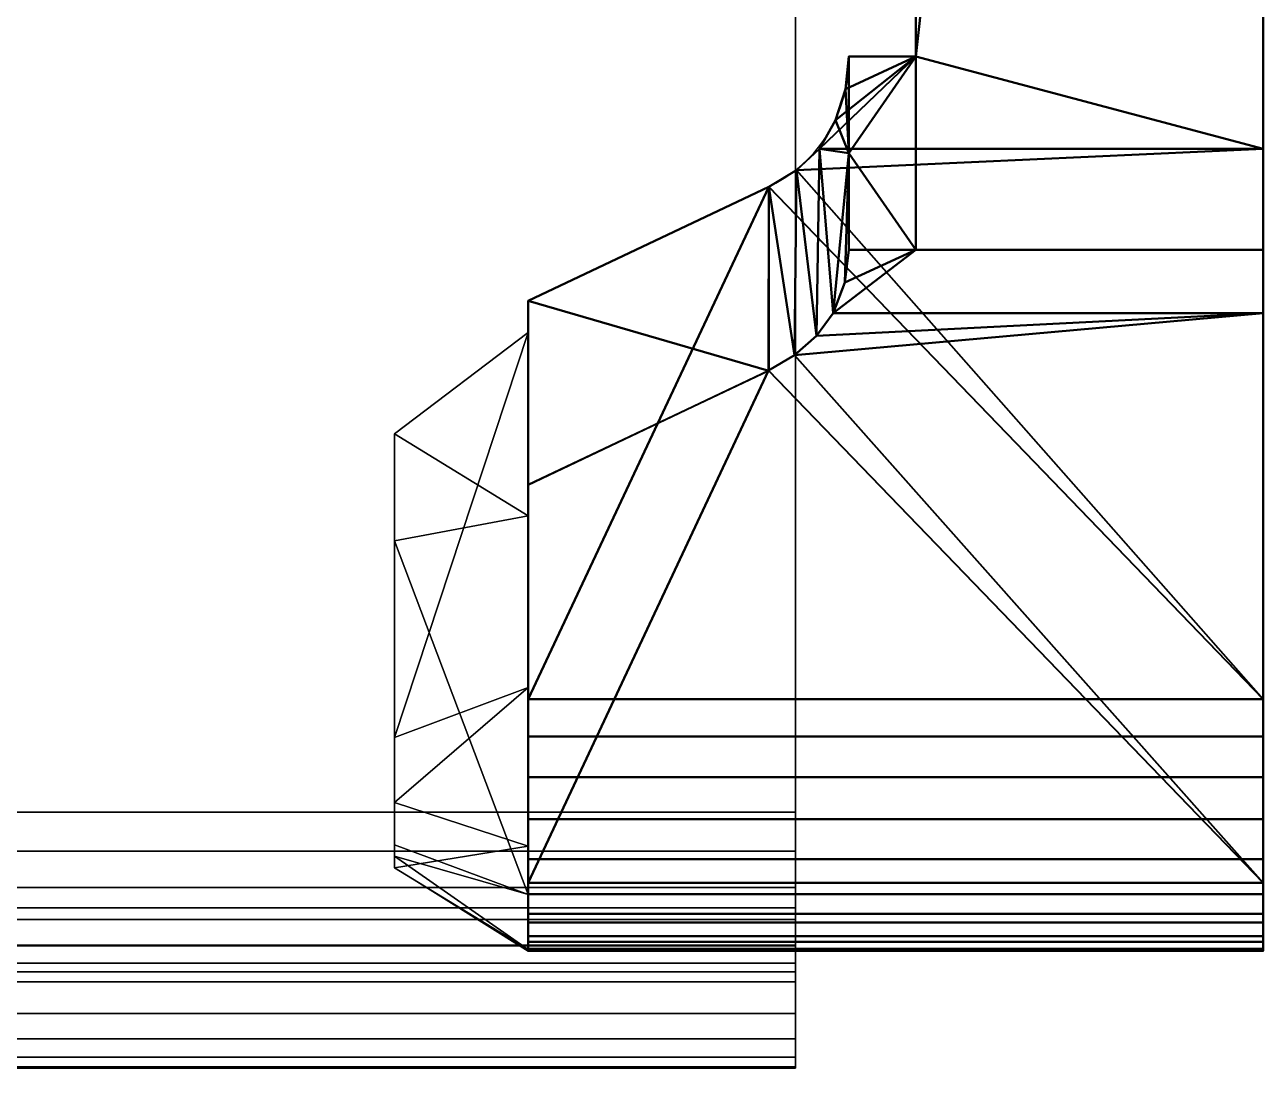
# Model space of a CAD drawing. Header units: millimetres. Extents: x -1 to 1121, y -406 to 1.
# Drawn here: x 1073.66 to 1119.99, y -329.22 to -290.19 of the extents above; entities that cross this region are included whole.
import ezdxf

# ---------------------------------------------------------------- set-up
doc = ezdxf.new("R2010")
doc.units = ezdxf.units.MM
doc.linetypes.add('CONTINUA', pattern=[0])
for name, color, linetype in [('PQ_200_2D', 1, 'Continuous'), ('PQ_200_3D', 1, 'CONTINUA'), ('PQ_204_2D', 7, 'Continuous')]:
    doc.layers.add(name, color=color, linetype=linetype)

msp = doc.modelspace()

# ---------------------------------------------------------------- linework, layer by layer
at = {"layer": 'PQ_200_2D'}
msp.add_line((1070.445, -329.218), (1102.493, -329.218), dxfattribs=at)
for points in [[(1102.493, -4.859), (1102.493, -295.627)], [(1106.993, -144.16), (1119.993, -144.309), (1119.993, -324.848), (1102.493, -324.848)], [(1102.493, -324.834), (1102.493, -329.218)]]:
    msp.add_lwpolyline(points, dxfattribs=at)
msp.add_lwpolyline([(1102.493, -295.627, 0.23653), (1104.493, -291.37), (1106.993, -291.37), (1106.993, -144.16)], format="xyb", dxfattribs=at)
at = {"layer": 'PQ_204_2D'}
for p, q in [((1103.392, -294.826), (1119.993, -294.826)), ((1092.493, -324.848), (1092.493, -301.692)), ((1092.493, -315.414), (1119.993, -315.414))]:
    msp.add_line(p, q, dxfattribs=at)
msp.add_lwpolyline([(1102.493, -324.848), (1092.493, -324.848), (1087.493, -321.716), (1087.493, -305.489), (1092.493, -301.692), (1092.493, -300.509), (1101.492, -296.247, 0.056245), (1102.493, -295.627, 0.056245)], format="xyb", dxfattribs=at)

# ---------------------------------------------------------------- meshes
at = {"layer": 'PQ_200_3D'}
mesh = msp.add_polyface(dxfattribs=at)
corners = [(1102.493, -10.836, 646.462), (1102.493, -9.428, 646.63), (1102.493, -8.099, 647.123), (1102.493, -6.923, 647.914), (1102.493, -5.965, 648.96), (1102.493, -5.279, 650.201), (1102.493, -4.903, 651.568), (1102.493, -4.859, 652.985), (1102.493, -23.959, 871.301), (1102.493, -24.973, 876.159), (1102.493, -27.098, 880.643), (1102.493, -30.216, 884.504), (1102.493, -34.153, 887.525), (1102.493, -100.544, 926.969), (1102.493, -101.737, 924.902), (1102.493, -97.231, 916.432), (1102.493, -94.99, 907.105), (1102.493, -95.156, 897.513), (1102.493, -97.719, 888.268), (1102.493, -102.516, 879.96), (1102.493, -109.24, 873.118), (1102.493, -117.464, 868.178), (1102.493, -126.663, 865.455), (1102.493, -136.25, 865.122), (1102.493, -137.444, 863.055), (1102.493, -91.897, 837.829), (1102.493, -88.937, 835.68), (1102.493, -86.586, 832.879), (1102.493, -84.982, 829.592), (1102.493, -84.222, 826.014), (1102.493, -73.108, 698.985), (1102.493, -73.152, 697.568), (1102.493, -73.528, 696.201), (1102.493, -74.214, 694.96), (1102.493, -75.172, 693.914), (1102.493, -76.348, 693.123), (1102.493, -77.677, 692.63), (1102.493, -79.085, 692.462), (1102.493, -319.645, 692.462), (1102.493, -321.096, 692.284), (1102.493, -322.461, 691.76), (1102.493, -323.659, 690.921), (1102.493, -324.619, 689.817), (1102.493, -325.283, 688.514), (1102.493, -325.612, 687.089), (1102.493, -329.185, 653.089), (1102.493, -329.164, 651.657), (1102.493, -328.803, 650.27), (1102.493, -328.124, 649.008), (1102.493, -327.166, 647.944), (1102.493, -325.982, 647.137), (1102.493, -324.641, 646.633), (1102.493, -323.218, 646.462)]
mesh.append_faces([[corners[k] for k in face] for face in [(18, 12, 17), (21, 25, 20), (36, 0, 35), (1, 7, 0), (16, 12, 15)]], dxfattribs={"vtx0": -1, "vtx1": -1})
mesh.append_faces([[corners[k] for k in face] for face in [(44, 52, 38, 39)]], dxfattribs={"vtx0": -1, "vtx1": -1, "vtx3": -1})
mesh.append_faces([[corners[k] for k in face] for face in [(52, 44, 45, 51), (25, 21, 22), (0, 36, 37, 52), (8, 27, 28), (7, 30, 31), (12, 8, 9), (8, 29, 30, 7)]], dxfattribs={"vtx0": -1, "vtx2": -1})
mesh.append_faces([[corners[k] for k in face] for face in [(44, 39, 40, 41)]], dxfattribs={"vtx0": -1, "vtx3": -1})
mesh.append_faces([[corners[k] for k in face] for face in [(11, 12, 9, 10)]], dxfattribs={"vtx1": -1})
mesh.append_faces([[corners[k] for k in face] for face in [(45, 46, 51), (37, 38, 52), (34, 35, 0), (33, 34, 0), (16, 17, 12), (28, 29, 8), (31, 32, 7)]], dxfattribs={"vtx1": -1, "vtx2": -1})
mesh.append_faces([[corners[k] for k in face] for face in [(18, 19, 26, 12), (32, 33, 0, 7), (26, 27, 8, 12)]], dxfattribs={"vtx1": -1, "vtx2": -1, "vtx3": -1})
mesh.append_faces([[corners[k] for k in face] for face in [(46, 47, 50, 51), (19, 20, 25, 26), (1, 2, 6, 7), (2, 3, 5, 6)]], dxfattribs={"vtx1": -1, "vtx3": -1})
mesh.append_faces([[corners[k] for k in face] for face in [(42, 43, 44, 41), (13, 14, 15, 12), (3, 4, 5)]], dxfattribs={"vtx2": -1})
mesh.append_faces([[corners[k] for k in face] for face in [(47, 48, 49, 50), (22, 23, 24, 25)]], dxfattribs={"vtx3": -1})
mesh = msp.add_polyface(dxfattribs=at)
corners = [(1102.493, -323.218, 646.462), (1070.445, -323.218, 646.462), (1070.445, -10.836, 646.462), (1102.493, -10.836, 646.462)]
mesh.append_faces([[corners[k] for k in face] for face in [(0, 1, 2, 3)]])
mesh = msp.add_polyface(dxfattribs=at)
corners = [(1102.493, -79.085, 692.462), (1070.445, -79.085, 692.462), (1070.445, -319.645, 692.462), (1102.493, -319.645, 692.462)]
mesh.append_faces([[corners[k] for k in face] for face in [(0, 1, 2, 3)]])
at = {"layer": 'PQ_200_3D', "lineweight": 40}
mesh = msp.add_polyface(dxfattribs=at)
corners = [(1106.993, -181.386, 915.395), (1106.993, -298.604, 963.126), (1106.993, -291.37, 973.492), (1106.993, -173.894, 936.08), (1106.993, -169.651, 938.288), (1106.993, -164.991, 939.365), (1106.993, -160.209, 939.245), (1106.993, -155.609, 937.934), (1106.993, -151.482, 935.516), (1106.993, -148.09, 932.144), (1106.993, -145.647, 928.031), (1106.993, -144.309, 923.439), (1106.993, -144.16, 918.658), (1106.993, -145.21, 913.992), (1106.993, -147.392, 909.735), (1106.993, -150.568, 906.158), (1106.993, -154.537, 903.488), (1106.993, -159.046, 901.894), (1106.993, -163.811, 901.476), (1106.993, -168.529, 902.262), (1106.993, -172.902, 904.201), (1106.993, -176.651, 907.171), (1106.993, -179.541, 910.983)]
mesh.append_faces([[corners[k] for k in face] for face in [(14, 12, 13)]], dxfattribs={"vtx0": -1})
mesh.append_faces([[corners[k] for k in face] for face in [(2, 3, 0, 1)]], dxfattribs={"vtx1": -1})
mesh.append_faces([[corners[k] for k in face] for face in [(17, 18, 8, 9), (19, 20, 6, 7), (18, 19, 7, 8), (20, 21, 5, 6), (14, 15, 11, 12), (15, 16, 10, 11), (16, 17, 9, 10), (21, 22, 4, 5), (3, 4, 22, 0)]], dxfattribs={"vtx1": -1, "vtx3": -1})
mesh = msp.add_polyface(dxfattribs=at)
corners = [(1119.993, -315.414, 988.961), (1119.993, -316.805, 989.682), (1119.993, -318.334, 990.019), (1119.993, -319.899, 989.948), (1119.993, -321.392, 989.475), (1119.993, -322.712, 988.631), (1119.993, -323.768, 987.475), (1119.993, -324.489, 986.084), (1119.993, -324.826, 984.554), (1119.993, -324.755, 982.99), (1119.993, -324.282, 981.497), (1119.993, -323.438, 980.177), (1119.993, -322.282, 979.12), (1119.993, -300.978, 964.253), (1119.993, -298.604, 963.126), (1119.993, -181.386, 915.395), (1119.993, -179.541, 910.983), (1119.993, -176.651, 907.171), (1119.993, -172.902, 904.201), (1119.993, -168.529, 902.262), (1119.993, -163.811, 901.476), (1119.993, -159.046, 901.894), (1119.993, -154.537, 903.488), (1119.993, -150.568, 906.158), (1119.993, -147.392, 909.735), (1119.993, -145.21, 913.992), (1119.993, -144.16, 918.658), (1119.993, -144.309, 923.439), (1119.993, -145.647, 928.031), (1119.993, -148.09, 932.144), (1119.993, -151.482, 935.516), (1119.993, -155.609, 937.934), (1119.993, -160.209, 939.245), (1119.993, -164.991, 939.365), (1119.993, -169.651, 938.288), (1119.993, -173.894, 936.08), (1119.993, -294.826, 974.593)]
mesh.append_faces([[corners[k] for k in face] for face in [(26, 23, 24, 25), (8, 6, 7)]], dxfattribs={"vtx0": -1})
mesh.append_faces([[corners[k] for k in face] for face in [(34, 16, 33)]], dxfattribs={"vtx0": -1, "vtx1": -1})
mesh.append_faces([[corners[k] for k in face] for face in [(23, 26, 27, 22), (22, 27, 28, 21), (18, 31, 32, 17), (33, 16, 17, 32), (14, 35, 36, 13), (12, 2, 3), (9, 5, 6, 8), (5, 9, 10), (35, 14, 15)]], dxfattribs={"vtx0": -1, "vtx2": -1})
mesh.append_faces([[corners[k] for k in face] for face in [(12, 0, 1, 2)]], dxfattribs={"vtx0": -1, "vtx3": -1})
mesh.append_faces([[corners[k] for k in face] for face in [(28, 29, 21), (18, 19, 31)]], dxfattribs={"vtx1": -1, "vtx2": -1})
mesh.append_faces([[corners[k] for k in face] for face in [(29, 30, 20, 21), (30, 31, 19, 20), (15, 16, 34, 35), (36, 0, 12, 13), (3, 4, 11, 12), (10, 11, 4, 5)]], dxfattribs={"vtx1": -1, "vtx3": -1})
mesh = msp.add_polyface(dxfattribs=at)
corners = [(1106.993, -173.894, 936.08), (1106.993, -291.37, 973.492), (1104.493, -291.37, 973.492), (1104.367, -292.59, 973.881), (1103.995, -293.758, 974.253), (1103.392, -294.826, 974.593), (1119.993, -294.826, 974.593), (1119.993, -173.894, 936.08)]
mesh.append_faces([[corners[k] for k in face] for face in [(6, 1, 5)]], dxfattribs={"vtx0": -1, "vtx1": -1})
mesh.append_faces([[corners[k] for k in face] for face in [(1, 6, 7)]], dxfattribs={"vtx0": -1, "vtx2": -1})
mesh.append_faces([[corners[k] for k in face] for face in [(2, 3, 1)]], dxfattribs={"vtx1": -1})
mesh.append_faces([[corners[k] for k in face] for face in [(4, 5, 1), (3, 4, 1)]], dxfattribs={"vtx1": -1, "vtx2": -1})
mesh.append_faces([[corners[k] for k in face] for face in [(7, 0, 1)]], dxfattribs={"vtx2": -1})
mesh = msp.add_polyface(dxfattribs=at)
corners = [(1119.993, -298.604, 963.126), (1106.993, -298.604, 963.126), (1106.993, -181.386, 915.395), (1119.993, -181.386, 915.395)]
mesh.append_faces([[corners[k] for k in face] for face in [(0, 1, 2, 3)]])
mesh = msp.add_polyface(dxfattribs=at)
corners = [(1101.484, -303.118, 965.747), (1101.492, -296.247, 975.585), (1102.536, -295.621, 975.148), (1103.392, -294.826, 974.593), (1103.995, -293.758, 974.253), (1104.367, -292.59, 973.881), (1104.493, -291.37, 973.492), (1104.493, -294.987, 968.31), (1104.493, -298.604, 963.126), (1104.344, -299.821, 963.704), (1103.905, -300.978, 964.253), (1103.279, -301.82, 964.841), (1102.462, -302.543, 965.345)]
mesh.append_faces([[corners[k] for k in face] for face in [(7, 5, 6)]], dxfattribs={"vtx0": -1})
mesh.append_faces([[corners[k] for k in face] for face in [(11, 3, 10), (12, 2, 11)]], dxfattribs={"vtx0": -1, "vtx1": -1})
mesh.append_faces([[corners[k] for k in face] for face in [(7, 10, 3)]], dxfattribs={"vtx0": -1, "vtx1": -1, "vtx2": -1})
mesh.append_faces([[corners[k] for k in face] for face in [(7, 4, 5), (7, 9, 10), (12, 1, 2), (11, 2, 3)]], dxfattribs={"vtx0": -1, "vtx2": -1})
mesh.append_faces([[corners[k] for k in face] for face in [(8, 9, 7)]], dxfattribs={"vtx1": -1})
mesh.append_faces([[corners[k] for k in face] for face in [(3, 4, 7)]], dxfattribs={"vtx1": -1, "vtx2": -1})
mesh.append_faces([[corners[k] for k in face] for face in [(12, 0, 1)]], dxfattribs={"vtx2": -1})
mesh = msp.add_polyface(dxfattribs=at)
corners = [(1106.993, -291.37, 973.492), (1106.993, -298.604, 963.126), (1104.493, -298.604, 963.126), (1104.493, -294.987, 968.31), (1104.493, -291.37, 973.492)]
mesh.append_faces([[corners[k] for k in face] for face in [(2, 3, 1)]], dxfattribs={"vtx1": -1})
mesh.append_faces([[corners[k] for k in face] for face in [(0, 1, 3)]], dxfattribs={"vtx1": -1, "vtx2": -1})
mesh.append_faces([[corners[k] for k in face] for face in [(3, 4, 0)]], dxfattribs={"vtx2": -1})
mesh = msp.add_polyface(dxfattribs=at)
corners = [(1119.993, -315.414, 988.961), (1119.993, -294.826, 974.593), (1103.392, -294.826, 974.593), (1102.536, -295.621, 975.148), (1101.493, -296.248, 975.585), (1092.493, -300.509, 978.559), (1092.493, -315.414, 988.961)]
mesh.append_faces([[corners[k] for k in face] for face in [(3, 1, 2)]], dxfattribs={"vtx0": -1})
mesh.append_faces([[corners[k] for k in face] for face in [(4, 0, 3)]], dxfattribs={"vtx0": -1, "vtx1": -1})
mesh.append_faces([[corners[k] for k in face] for face in [(3, 0, 1), (4, 6, 0)]], dxfattribs={"vtx0": -1, "vtx2": -1})
mesh.append_faces([[corners[k] for k in face] for face in [(5, 6, 4)]], dxfattribs={"vtx1": -1})
mesh = msp.add_polyface(dxfattribs=at)
corners = [(1101.493, -303.131, 965.756), (1092.493, -307.392, 968.729), (1092.493, -300.509, 978.559), (1101.493, -296.248, 975.585)]
mesh.append_faces([[corners[k] for k in face] for face in [(0, 1, 2), (2, 3, 0)]], dxfattribs={"vtx2": -1})
mesh = msp.add_polyface(dxfattribs=at)
corners = [(1119.993, -298.604, 963.126), (1119.993, -300.978, 964.253), (1103.905, -300.978, 964.253), (1104.344, -299.821, 963.704), (1104.493, -298.604, 963.126), (1106.993, -298.604, 963.126)]
mesh.append_faces([[corners[k] for k in face] for face in [(2, 3, 5)]], dxfattribs={"vtx1": -1, "vtx2": -1})
mesh.append_faces([[corners[k] for k in face] for face in [(3, 4, 5)]], dxfattribs={"vtx2": -1})
mesh.append_faces([[corners[k] for k in face] for face in [(5, 0, 1, 2)]], dxfattribs={"vtx3": -1})
mesh = msp.add_polyface(dxfattribs=at)
corners = [(1092.493, -322.282, 979.12), (1092.493, -323.438, 980.177), (1092.493, -324.282, 981.497), (1092.493, -324.755, 982.99), (1092.493, -324.826, 984.554), (1092.493, -324.489, 986.084), (1092.493, -323.768, 987.475), (1092.493, -322.712, 988.631), (1092.493, -321.392, 989.475), (1092.493, -319.899, 989.948), (1092.493, -318.334, 990.019), (1092.493, -316.805, 989.682), (1092.493, -315.414, 988.961), (1092.493, -300.509, 978.559), (1092.493, -307.392, 968.729)]
mesh.append_faces([[corners[k] for k in face] for face in [(3, 12, 1, 2), (1, 12, 0)]], dxfattribs={"vtx0": -1, "vtx1": -1})
mesh.append_faces([[corners[k] for k in face] for face in [(12, 8, 9, 10)]], dxfattribs={"vtx0": -1, "vtx3": -1})
mesh.append_faces([[corners[k] for k in face] for face in [(6, 7, 5)]], dxfattribs={"vtx1": -1})
mesh.append_faces([[corners[k] for k in face] for face in [(7, 8, 12, 5)]], dxfattribs={"vtx1": -1, "vtx2": -1, "vtx3": -1})
mesh.append_faces([[corners[k] for k in face] for face in [(10, 11, 12)]], dxfattribs={"vtx2": -1})
mesh.append_faces([[corners[k] for k in face] for face in [(3, 4, 5, 12)]], dxfattribs={"vtx2": -1, "vtx3": -1})
mesh.append_faces([[corners[k] for k in face] for face in [(12, 13, 14, 0)]], dxfattribs={"vtx3": -1})
mesh = msp.add_polyface(dxfattribs=at)
corners = [(1119.993, -300.978, 964.253), (1119.993, -322.282, 979.12), (1092.493, -322.282, 979.12), (1092.493, -307.392, 968.729), (1101.484, -303.118, 965.747), (1102.462, -302.543, 965.345), (1103.279, -301.82, 964.841), (1103.905, -300.978, 964.253)]
mesh.append_faces([[corners[k] for k in face] for face in [(5, 1, 4)]], dxfattribs={"vtx0": -1, "vtx1": -1})
mesh.append_faces([[corners[k] for k in face] for face in [(0, 5, 6), (5, 0, 1), (4, 1, 2)]], dxfattribs={"vtx0": -1, "vtx2": -1})
mesh.append_faces([[corners[k] for k in face] for face in [(7, 0, 6)]], dxfattribs={"vtx1": -1})
mesh.append_faces([[corners[k] for k in face] for face in [(2, 3, 4)]], dxfattribs={"vtx2": -1})
at = {"layer": 'PQ_200_3D'}
mesh = msp.add_polyface(dxfattribs=at)
corners = [(1092.493, -301.692, 979.385), (1087.493, -305.489, 978.986), (1087.493, -316.845, 986.911), (1092.493, -314.976, 988.655)]
mesh.append_faces([[corners[k] for k in face] for face in [(0, 1, 2), (2, 3, 0)]], dxfattribs={"vtx2": -1})
mesh = msp.add_polyface(dxfattribs=at)
corners = [(1092.493, -308.56, 969.544), (1087.493, -309.495, 973.246), (1087.493, -305.489, 978.986), (1092.493, -301.692, 979.385)]
mesh.append_faces([[corners[k] for k in face] for face in [(0, 1, 2), (2, 3, 0)]], dxfattribs={"vtx2": -1})
mesh = msp.add_polyface(dxfattribs=at)
corners = [(1092.493, -301.692, 979.385), (1092.493, -314.976, 988.655), (1092.493, -320.908, 989.701), (1092.493, -324.78, 985.087), (1092.493, -322.72, 979.426), (1092.493, -308.56, 969.544)]
mesh.append_faces([[corners[k] for k in face] for face in [(3, 4, 1, 2)]], dxfattribs={"vtx1": -1})
mesh.append_faces([[corners[k] for k in face] for face in [(5, 0, 1, 4)]], dxfattribs={"vtx2": -1})
mesh = msp.add_polyface(dxfattribs=at)
corners = [(1087.493, -305.489, 978.986), (1087.493, -309.495, 973.246), (1087.493, -320.856, 981.174), (1087.493, -321.716, 986.046), (1087.493, -316.845, 986.911)]
mesh.append_faces([[corners[k] for k in face] for face in [(0, 1, 4)]], dxfattribs={"vtx1": -1})
mesh.append_faces([[corners[k] for k in face] for face in [(2, 3, 4, 1)]], dxfattribs={"vtx2": -1})
mesh = msp.add_polyface(dxfattribs=at)
corners = [(1092.493, -322.72, 979.426), (1087.493, -320.856, 981.174), (1087.493, -309.495, 973.246), (1092.493, -308.56, 969.544)]
mesh.append_faces([[corners[k] for k in face] for face in [(0, 1, 2), (2, 3, 0)]], dxfattribs={"vtx2": -1})
mesh = msp.add_polyface(dxfattribs=at)
corners = [(1092.493, -322.72, 979.426), (1092.493, -324.78, 985.087), (1092.493, -320.908, 989.701), (1092.493, -314.976, 988.655), (1087.493, -316.845, 986.911), (1087.493, -321.716, 986.046), (1087.493, -320.856, 981.174), (1087.493, -321.286, 983.61), (1087.493, -319.281, 986.479)]
mesh.append_faces([[corners[k] for k in face] for face in [(8, 3, 4)]], dxfattribs={"vtx0": -1})
mesh.append_faces([[corners[k] for k in face] for face in [(3, 8, 2), (2, 5, 1)]], dxfattribs={"vtx0": -1, "vtx1": -1})
mesh.append_faces([[corners[k] for k in face] for face in [(7, 0, 1), (1, 5, 7)]], dxfattribs={"vtx0": -1, "vtx2": -1})
mesh.append_faces([[corners[k] for k in face] for face in [(8, 5, 2)]], dxfattribs={"vtx1": -1, "vtx2": -1})
mesh.append_faces([[corners[k] for k in face] for face in [(7, 6, 0)]], dxfattribs={"vtx2": -1})
at = {"layer": 'PQ_200_3D', "lineweight": 40}
mesh = msp.add_polyface(dxfattribs=at)
corners = [(1119.993, -322.282, 979.12), (1119.993, -323.438, 980.177), (1119.993, -324.282, 981.497), (1119.993, -324.755, 982.99), (1119.993, -324.826, 984.554), (1119.993, -324.489, 986.084), (1119.993, -323.768, 987.475), (1119.993, -322.712, 988.631), (1119.993, -321.392, 989.475), (1119.993, -319.899, 989.948), (1119.993, -318.334, 990.019), (1119.993, -316.805, 989.682), (1119.993, -315.414, 988.961), (1092.493, -315.414, 988.961), (1092.493, -316.805, 989.682), (1092.493, -318.334, 990.019), (1092.493, -319.899, 989.948), (1092.493, -321.392, 989.475), (1092.493, -322.712, 988.631), (1092.493, -323.768, 987.475), (1092.493, -324.489, 986.084), (1092.493, -324.826, 984.554), (1092.493, -324.755, 982.99), (1092.493, -324.282, 981.497), (1092.493, -323.438, 980.177), (1092.493, -322.282, 979.12)]
mesh.append_faces([[corners[k] for k in face] for face in [(13, 14, 11, 12), (0, 1, 24, 25)]], dxfattribs={"vtx1": -1})
mesh.append_faces([[corners[k] for k in face] for face in [(14, 15, 10, 11), (16, 17, 8, 9), (15, 16, 9, 10), (17, 18, 7, 8), (6, 7, 18, 19), (19, 20, 5, 6), (20, 21, 4, 5), (22, 23, 2, 3), (21, 22, 3, 4), (23, 24, 1, 2)]], dxfattribs={"vtx1": -1, "vtx3": -1})
at = {"layer": 'PQ_200_3D'}
mesh = msp.add_polyface(dxfattribs=at)
corners = [(1102.493, -325.612, 687.089), (1102.493, -325.283, 688.514), (1102.493, -324.619, 689.817), (1102.493, -323.659, 690.921), (1102.493, -322.461, 691.76), (1102.493, -321.096, 692.284), (1102.493, -319.645, 692.462), (1070.445, -319.645, 692.462), (1070.445, -321.096, 692.284), (1070.445, -322.461, 691.76), (1070.445, -323.659, 690.921), (1070.445, -324.619, 689.817), (1070.445, -325.283, 688.514), (1070.445, -325.612, 687.089)]
mesh.append_faces([[corners[k] for k in face] for face in [(7, 8, 5, 6)]], dxfattribs={"vtx1": -1})
mesh.append_faces([[corners[k] for k in face] for face in [(8, 9, 4, 5), (3, 4, 9, 10), (10, 11, 2, 3), (11, 12, 1, 2)]], dxfattribs={"vtx1": -1, "vtx3": -1})
mesh.append_faces([[corners[k] for k in face] for face in [(13, 0, 1, 12)]], dxfattribs={"vtx2": -1})
mesh = msp.add_polyface(dxfattribs=at)
corners = [(1102.493, -323.218, 646.462), (1102.493, -324.641, 646.633), (1102.493, -325.982, 647.137), (1102.493, -327.166, 647.944), (1102.493, -328.124, 649.008), (1102.493, -328.803, 650.27), (1102.493, -329.164, 651.657), (1102.493, -329.185, 653.089), (1070.445, -329.185, 653.089), (1070.445, -329.164, 651.657), (1070.445, -328.803, 650.27), (1070.445, -328.124, 649.008), (1070.445, -327.166, 647.944), (1070.445, -325.982, 647.137), (1070.445, -324.641, 646.633), (1070.445, -323.218, 646.462)]
mesh.append_faces([[corners[k] for k in face] for face in [(1, 14, 15, 0)]], dxfattribs={"vtx0": -1})
mesh.append_faces([[corners[k] for k in face] for face in [(8, 9, 6, 7)]], dxfattribs={"vtx1": -1})
mesh.append_faces([[corners[k] for k in face] for face in [(9, 10, 5, 6), (10, 11, 4, 5), (3, 4, 11, 12), (12, 13, 2, 3), (13, 14, 1, 2)]], dxfattribs={"vtx1": -1, "vtx3": -1})
mesh = msp.add_polyface(dxfattribs=at)
corners = [(1102.493, -325.612, 687.089), (1070.445, -325.612, 687.089), (1070.445, -329.185, 653.089), (1102.493, -329.185, 653.089)]
mesh.append_faces([[corners[k] for k in face] for face in [(0, 1, 2, 3)]])

doc.saveas('drawing.dxf')
